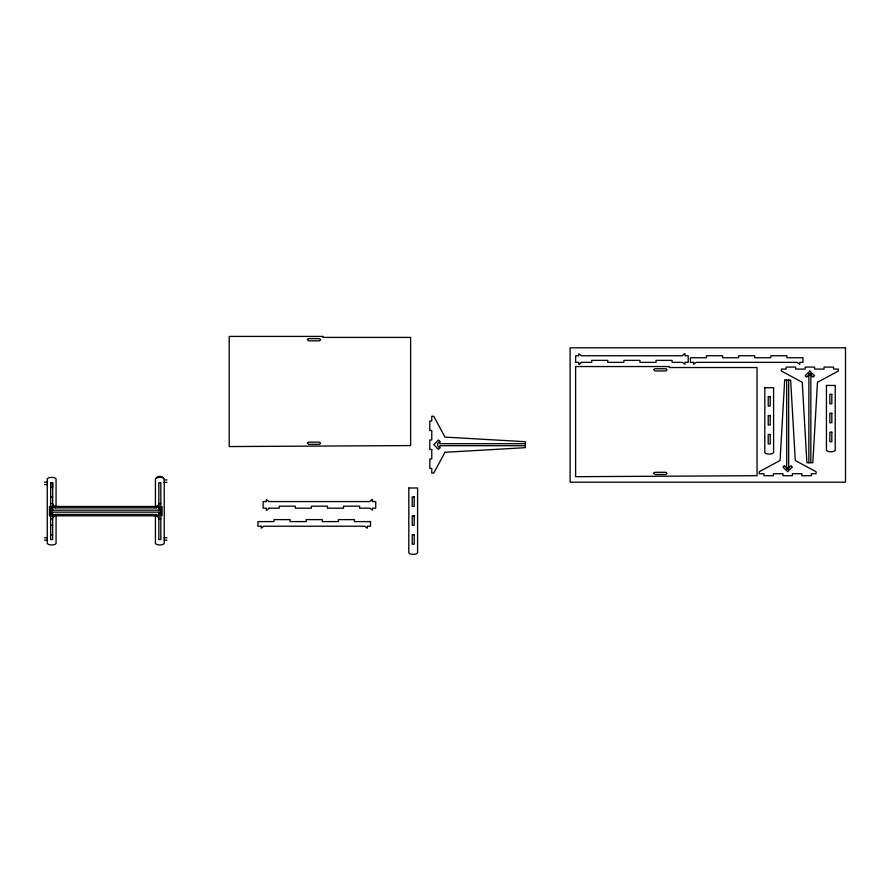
<?xml version="1.0" encoding="UTF-8"?>
<svg xmlns="http://www.w3.org/2000/svg" width="890" height="890" viewBox="0 0 890 890"><rect width="100%" height="100%" fill="white"/><g stroke="black" fill="none" stroke-linecap="round" stroke-linejoin="round"><path stroke-width="1.33" d="M50.663 514.431L50.663 512.151L160.823 512.151M50.663 482.736L50.663 487.475L52.655 487.475L52.655 482.736L50.663 482.736L50.663 539.574L52.655 539.574L52.655 512.151M160.823 507.89L160.823 510.17L50.663 510.17M156.529 477.674C157.408 475.95 162.247 475.95 163.137 477.674M439.827 441.418L437.546 443.698L437.546 445.69L439.827 447.959L438.425 449.361L433.753 444.689L438.425 440.016L439.827 441.418L439.827 443.698L525.4 443.698M49.462 514.431L52.655 514.431L52.655 515.833L53.311 515.833L55.291 514.431L156.195 514.431L158.843 515.833M52.655 517.235L55.291 515.833L156.195 515.833L158.843 517.235M52.655 505.086L55.291 506.488L156.195 506.488L158.843 505.086M52.655 506.488L55.291 507.89L156.195 507.89L158.843 506.488M525.4 445.69L439.827 445.69L439.827 447.959M164.138 479.933L166.986 479.933M44.5 482.135L47.359 482.135M164.138 482.358L166.986 482.358M44.5 484.561L47.359 484.561M50.663 496.943L52.655 496.943M50.663 503.562L52.655 503.562M158.843 503.562L160.823 503.562M51.587 506.488L49.462 506.488L49.462 515.833L51.587 515.833M49.462 507.89L52.655 507.89M50.663 508.179L52.655 508.179M158.843 508.179L160.823 508.179M50.663 514.131L52.655 514.131M158.843 514.131L160.823 514.131M50.663 518.759L52.655 518.759M158.843 518.759L160.823 518.759M50.663 525.367L52.655 525.367M50.663 534.846L52.655 534.846M44.5 537.76L47.359 537.76M164.138 537.76L166.986 537.76M44.5 540.186L47.359 540.186M164.138 540.186L166.986 540.186M810.846 462.711L810.846 373.533L808.865 373.533L808.865 462.711M788.662 380.097L788.662 469.264L786.682 469.264L786.682 380.097M162.036 506.488L162.036 515.833M158.843 510.17L158.843 482.736L160.823 482.736L160.823 539.574L158.843 539.574L158.843 512.151M158.175 505.086L158.175 506.488M158.175 515.833L158.175 517.235M156.195 506.488L156.195 507.89M156.195 514.431L156.195 515.833M155.427 506.332L155.427 478.776C156.707 476.862 162.959 476.862 164.238 478.776L164.238 543.545C162.959 545.459 156.707 545.459 155.427 543.545L155.427 515.978M56.07 506.332L56.07 478.776C54.791 476.862 48.527 476.862 47.259 478.776L47.259 543.545C48.527 545.459 54.791 545.459 56.07 543.545L56.07 515.978M55.291 506.488L55.291 507.89M55.291 514.431L55.291 515.833M53.311 505.086L53.311 506.488M53.311 515.833L53.311 517.235M52.655 482.736L52.655 510.17M261.126 526.224L261.126 528.204L263.774 526.224L364.666 526.224L367.314 528.204L367.314 526.224L370.507 526.224L370.507 521.596L354.42 521.596L354.42 519.615L338.345 519.615L338.345 521.596L322.258 521.596L322.258 519.615L306.182 519.615L306.182 521.596L290.096 521.596L290.096 519.615L274.009 519.615L274.009 521.596L257.933 521.596L257.933 526.224L261.126 526.224M693.599 362.364L693.599 364.344L696.247 362.364L797.14 362.364L799.787 364.344L799.787 362.364L802.98 362.364L802.98 357.736L786.894 357.736L786.894 355.755L770.818 355.755L770.818 357.736L754.731 357.736L754.731 355.755L738.656 355.755L738.656 357.736L722.569 357.736L722.569 355.755L706.482 355.755L706.482 357.736L690.406 357.736L690.406 362.364L693.599 362.364M784.691 380.097L780.074 460.508L759.248 471.745L759.248 473.725L763.987 473.725L763.987 475.705L773.455 475.705L773.455 473.725L782.933 473.725L782.933 475.705L792.4 475.705L792.4 473.725L801.879 473.725L801.879 475.705L811.357 475.705L811.357 473.725L816.086 473.725L816.086 471.745L795.271 460.508L790.643 380.097L784.691 380.097M817.465 382.3L812.837 462.711L806.885 462.711L802.257 382.3L781.442 371.063L781.442 369.083L786.182 369.083L786.182 367.092L795.649 367.092L795.649 369.083L805.127 369.083L805.127 367.092L814.595 367.092L814.595 369.083L824.073 369.083L824.073 367.092L833.541 367.092L833.541 369.083L838.28 369.083L838.28 371.063L817.465 382.3M307.439 339.435L308.507 340.814L319.521 340.814L320.623 339.713L319.521 338.612L308.507 338.612L307.439 339.435M307.439 442.975L308.507 444.366L319.521 444.366L320.623 443.264L319.521 442.163L308.507 442.163L307.439 442.975M408.822 487.987L408.799 552.924C410.079 554.837 416.331 554.837 417.61 552.924L417.588 487.987L408.822 487.987M653.872 369.561L654.929 370.952L665.954 370.952L667.055 369.851L665.954 368.749L654.929 368.749L653.872 369.561M653.872 473.113L654.929 474.492L665.954 474.492L667.055 473.391L665.954 472.29L654.929 472.29L653.872 473.113M764.81 387.717L764.788 452.665C766.068 454.579 772.331 454.579 773.61 452.665L773.588 387.717L764.81 387.717M826.454 385.448L826.432 450.385C827.711 452.298 833.975 452.298 835.243 450.385L835.221 385.448L826.454 385.448M444.989 452.298L433.753 473.113L431.772 473.113L431.772 468.374L429.792 468.374L429.792 458.906L431.772 458.906L431.772 449.428L429.792 449.428L429.792 439.96L431.772 439.96L431.772 430.482L429.792 430.482L429.792 421.014L431.772 421.014L431.772 416.275L433.753 416.275L444.989 437.09L525.4 441.718L525.4 447.67L444.989 452.298M268.98 508.179L267 510.17L266.333 510.17L266.333 508.179L263.14 508.179L263.14 501.571L266.333 501.571L266.333 499.59L268.98 501.571L369.884 501.571L371.864 499.59L372.521 499.59L372.521 501.571L375.714 501.571L375.714 508.179L372.521 508.179L372.521 510.17L369.884 508.179L359.638 508.179L359.638 506.199L343.551 506.199L343.551 508.179L327.476 508.179L327.476 506.199L311.389 506.199L311.389 508.179L295.302 508.179L295.302 506.199L279.226 506.199L279.226 508.179L268.98 508.179M581.459 362.364L579.479 364.344L578.823 364.344L578.823 362.364L575.619 362.364L575.619 355.755L578.823 355.755L578.823 353.764L581.459 355.755L682.363 355.755L684.343 353.764L685.011 353.764L685.011 355.755L688.204 355.755L688.204 362.364L685.011 362.364L685.011 364.344L682.363 362.364L672.117 362.364L672.117 360.372L656.03 360.372L656.03 362.364L639.955 362.364L639.955 360.372L623.868 360.372L623.868 362.364L607.792 362.364L607.792 360.372L591.705 360.372L591.705 362.364L581.459 362.364M809.856 371.063L805.183 375.736L806.585 377.137L808.865 374.857L810.846 374.857L813.126 377.137L814.528 375.736L809.856 371.063M784.402 465.67L783 467.072L787.672 471.745L792.345 467.072L790.943 465.67L788.662 467.951L786.682 467.951L784.402 465.67M322.825 336.409L229.197 336.409L229.197 446.569L410.613 445.579L410.613 337.399L322.825 337.399L322.825 336.409M845.5 347.823L570.112 347.823L570.112 482.202L845.5 482.202L845.5 347.823M669.258 366.547L575.619 366.547L575.619 476.695L757.045 475.705L757.045 367.537L669.258 367.537L669.258 366.547M831.827 394.315L829.847 394.315L829.847 403.793L831.827 403.793L831.827 394.315M770.195 396.595L768.203 396.595L768.203 406.074L770.195 406.074L770.195 396.595M831.827 413.26L829.847 413.26L829.847 422.739L831.827 422.739L831.827 413.26M770.195 415.541L768.203 415.541L768.203 425.02L770.195 425.02L770.195 415.541M831.827 432.206L829.847 432.206L829.847 441.685L831.827 441.685L831.827 432.206M770.195 434.487L768.203 434.487L768.203 443.965L770.195 443.965L770.195 434.487M414.195 496.865L412.215 496.865L412.215 506.332L414.195 506.332L414.195 496.865M414.195 515.811L412.215 515.811L412.215 525.278L414.195 525.278L414.195 515.811M414.195 534.757L412.215 534.757L412.215 544.224L414.195 544.224L414.195 534.757"/></g></svg>
